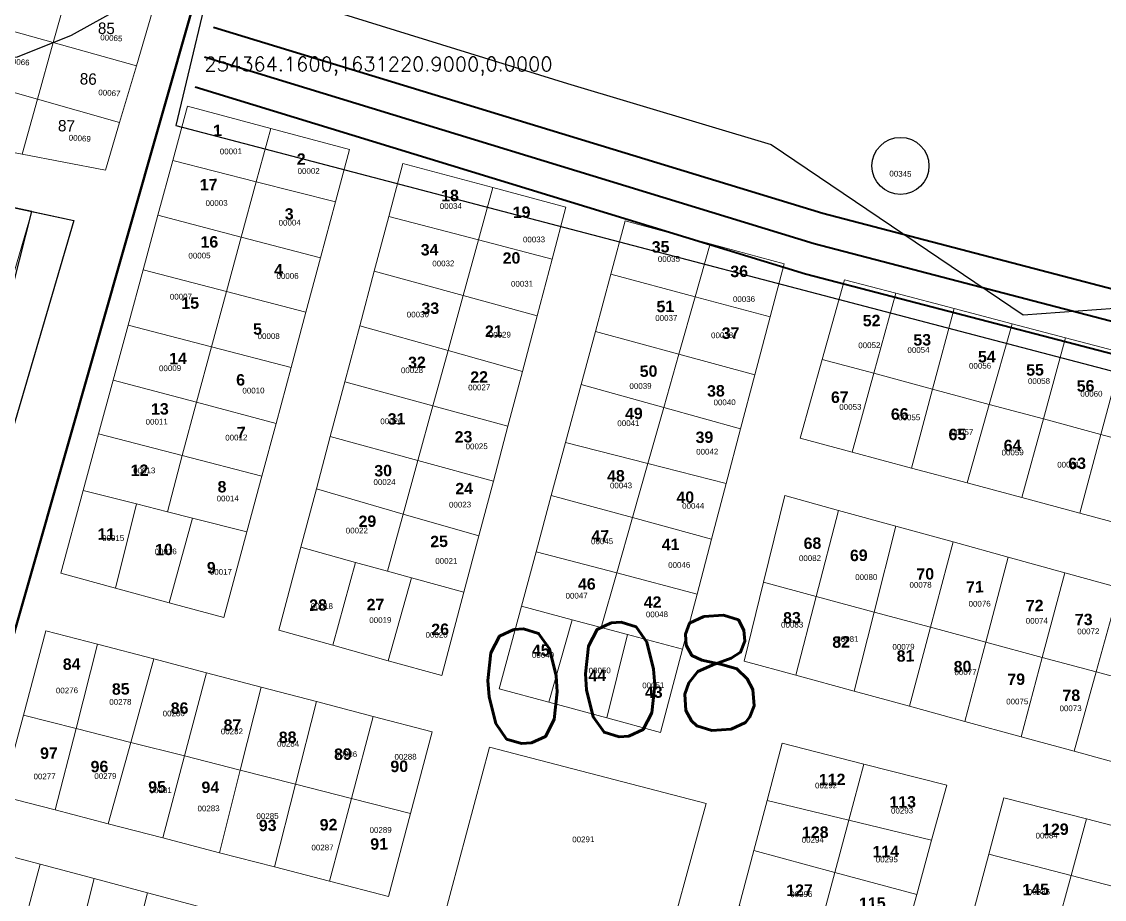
# Model space of a CAD drawing. Header units: metres. Extents: x 251686 to 255059, y 1627526 to 1631912.
# Drawn here: x 254332.1 to 254522, y 1631073.2 to 1631227.1 of the extents above; entities that cross this region are included whole.
import ezdxf
from ezdxf.enums import TextEntityAlignment as Align

# ---------------------------------------------------------------- set-up
doc = ezdxf.new("R2010")
doc.units = ezdxf.units.M
doc.header["$MEASUREMENT"] = 0
for name, color, linetype in [('A_revoir_niveau_0', 7, 'Continuous'), ('limites_parcelles', 7, 'Continuous'), ('limites_sections', 7, 'Continuous'), ('limites_tf', 7, 'Continuous'), ('numero_lot', 7, 'Continuous'), ('numero_parcelle', 7, 'Continuous'), ('toponymie', 7, 'Continuous')]:
    doc.layers.add(name, color=color, linetype=linetype)
for name, color, linetype, lineweight in [('ASSIETTE IMMAT', 7, 'Continuous', 0), ('LimiteTF', 4, 'Continuous', 13), ('lotissement', 7, 'Continuous', 0), ('Parcelles_Ruf', 7, 'Continuous', 0), ('Régularisation', 1, 'Continuous', 40)]:
    doc.layers.add(name, color=color, linetype=linetype, lineweight=lineweight)
doc.styles.get("Standard").update_dxf_attribs({"font": 'txt.shx'})
doc.styles.add('Style-Arial', font='arial.ttf')
doc.styles.add('Style-txt', font='txt.shx')
doc.styles.add('style1', font='')
doc.styles.get('style1').set_extended_font_data('Times New Roman', bold=True)

# ---------------------------------------------------------------- blocks, each defined once
blk = doc.blocks.new('*U76')
at = {"layer": 'Parcelles_Ruf', "color": 7, "lineweight": 0}
for p, q in [((-0.609426, -0.387003), (0.351281, -0.612692)), ((-0.385761, -0.439546), (-0.475327, -0.799694)), ((-0.138472, -0.497639), (-0.228835, -0.860994)), ((0.108818, -0.555733), (0.017657, -0.922295)), ((0.356107, -0.613826), (0.264149, -0.983595)), ((-0.696559, -0.757906), (0.264149, -0.983595))]:
    blk.add_line(p, q, dxfattribs=at)
for points in [[(-0.461289, 0.212286), (-0.274224, 0.98357), (0.696517, 0.754419), (0.50261, -0.024729)], [(-0.696559, -0.757906), (-0.461289, 0.212286), (0.50261, -0.024729), (0.264149, -0.983595)]]:
    blk.add_3dface(points, dxfattribs=at)
at = {"layer": 'Parcelles_Ruf', "color": 7, "linetype": 'Continuous', "lineweight": 0}
for points in [[(0.50261, -0.024729), (0.696517, 0.754419), (-0.274224, 0.98357), (-0.461289, 0.212286)], [(0.264149, -0.983595), (0.50261, -0.024729), (-0.461289, 0.212286), (-0.696559, -0.757906)]]:
    blk.add_3dface(points, dxfattribs=at)
blk = doc.blocks.new('*U93')
at = {"layer": 'LimiteTF', "color": 5, "linetype": 'Continuous', "lineweight": 30}
for p, q in [((-7.939972, 123.860028), (118.400028, 101.540028)), ((118.400028, 101.540028), (60.410028, -123.859972))]:
    blk.add_line(p, q, dxfattribs=at)

msp = doc.modelspace()

# ---------------------------------------------------------------- linework, layer by layer
at = {"layer": 'A_revoir_niveau_0', "color": 40, "linetype": 'Continuous', "lineweight": 40, "flags": 128}
msp.add_lwpolyline([(254364.16, 1631220.9), (254471.14, 1631188.19), (254564.132263, 1631163.919461)], dxfattribs=at)
at = {"layer": 'ASSIETTE IMMAT', "color": 2, "linetype": 'Continuous', "lineweight": 30, "elevation": 0.000046, "flags": 128}
for points in [[(254366.427243, 1631239.592172), (254359.153785, 1631208.871808), (254551.855096, 1631158.380715), (254480.327428, 1630878.128729), (254484.967352, 1630876.888311), (254484.967352, 1630876.888311), (254483.023, 1630869.4867), (254395.3871, 1630569.1026)], [(254293.3179, 1631234.587015), (254304.663444, 1631224.585449), (254318.573956, 1631220.126263), (254331.324853, 1631220.917759), (254340.808104, 1631224.737961), (254360.593338, 1631235.690582)], [(254272.353104, 1630794.592518), (254277.823104, 1630973.072518), (254333.848614, 1631193.827754), (254215.749709, 1631218.847188), (254186.928919, 1631154.997551), (254121.018849, 1631074.583792), (254089.056999, 1630989.119047), (254053.768104, 1630970.237518)]]:
    msp.add_lwpolyline(points, dxfattribs=at)
at = {"layer": 'limites_parcelles', "color": 7, "linetype": 'Continuous', "lineweight": 0}
msp.add_line((254320.777909, 1631196.462246), (254333.848614, 1631193.827754), dxfattribs=at)
at = {"layer": 'limites_parcelles', "color": 7, "linetype": 'Continuous', "lineweight": 0, "flags": 128}
msp.add_lwpolyline([(254306.322702, 1631099.438452), (254310.780959, 1631114.654186), (254313.666657, 1631124.791697), (254333.848614, 1631193.827754)], dxfattribs=at)
at = {"layer": 'limites_parcelles', "color": 7, "lineweight": 0, "flags": 128}
for points in [[(254357.653674, 1631141.154405), (254352.207093, 1631142.536343), (254342.898857, 1631144.890027), (254345.585095, 1631154.792338), (254360.220444, 1631151.015232), (254357.653674, 1631141.154405)], [(254374.233968, 1631147.390355), (254371.61609, 1631137.61888), (254362.036931, 1631140.049178), (254357.653674, 1631141.154405), (254360.220444, 1631151.015232), (254374.233968, 1631147.390355)], [(254399.043797, 1631140.750424), (254396.29907, 1631130.727398), (254390.680417, 1631132.277171), (254381.088395, 1631134.937281), (254383.800887, 1631145.139884), (254399.043797, 1631140.750424)], [(254357.952526, 1631125.200024), (254348.531828, 1631127.752282), (254352.207093, 1631142.536343), (254357.653674, 1631141.154405), (254362.036931, 1631140.049178), (254357.952526, 1631125.200024)], [(254412.309894, 1631136.926253), (254409.673642, 1631127.024565), (254400.473008, 1631129.569568), (254396.29907, 1631130.727398), (254399.043797, 1631140.750424), (254412.309894, 1631136.926253)], [(254436.498273, 1631130.408561), (254433.787803, 1631120.845907), (254428.651262, 1631122.221711), (254419.752664, 1631124.600498), (254422.333419, 1631134.141538), (254436.498273, 1631130.408561)], [(254396.29907, 1631130.727398), (254400.473008, 1631129.569568), (254396.364746, 1631115.03008), (254386.66213, 1631117.738805), (254390.680417, 1631132.277171), (254396.29907, 1631130.727398)], [(254450.583149, 1631126.674586), (254448.033632, 1631117.033948), (254438.382623, 1631119.613332), (254433.787803, 1631120.845907), (254436.498273, 1631130.408561), (254450.583149, 1631126.674586)], [(254433.787803, 1631120.845907), (254438.382623, 1631119.613332), (254434.745353, 1631104.989726), (254424.582116, 1631107.752703), (254428.651262, 1631122.221711), (254433.787803, 1631120.845907)]]:
    msp.add_lwpolyline(points, close=True, dxfattribs=at)
at = {"layer": 'limites_parcelles', "color": 7, "lineweight": 0, "ltscale": 39.37}
for points in [[(254337.622121, 1631223.449731), (254323.092054, 1631227.488883), (254325.873118, 1631236.948259), (254340.283714, 1631232.980006)], [(254355.043548, 1631228.909129), (254352.211885, 1631219.37013), (254337.622121, 1631223.449731), (254340.283714, 1631232.980006)], [(254334.857304, 1631213.49022), (254320.198216, 1631217.660344), (254323.092054, 1631227.488883), (254337.622121, 1631223.449731)], [(254352.211885, 1631219.37013), (254349.256999, 1631209.402045), (254334.857304, 1631213.49022), (254337.622121, 1631223.449731)], [(254332.164736, 1631203.830175), (254316.965908, 1631206.704315), (254320.198216, 1631217.660344), (254334.857304, 1631213.49022)], [(254349.256999, 1631209.402045), (254346.774482, 1631201.080459), (254332.164736, 1631203.830175), (254334.857304, 1631213.49022)]]:
    msp.add_3dface(points, dxfattribs=at)
at = {"layer": 'limites_parcelles', "color": 7, "linetype": 'Continuous', "lineweight": 0}
for points in [[(254340.283714, 1631232.980006), (254325.873118, 1631236.948259), (254323.092054, 1631227.488883), (254337.622121, 1631223.449731)], [(254340.283714, 1631232.980006), (254337.622121, 1631223.449731), (254352.211885, 1631219.37013), (254355.043548, 1631228.909129)], [(254334.857304, 1631213.49022), (254337.622121, 1631223.449731), (254323.092054, 1631227.488883), (254320.198216, 1631217.660344)], [(254337.622121, 1631223.449731), (254334.857304, 1631213.49022), (254349.256999, 1631209.402045), (254352.211885, 1631219.37013)], [(254334.857304, 1631213.49022), (254320.198216, 1631217.660344), (254316.965908, 1631206.704315), (254332.164736, 1631203.830175)], [(254334.857304, 1631213.49022), (254332.164736, 1631203.830175), (254346.774482, 1631201.080459), (254349.256999, 1631209.402045)]]:
    msp.add_3dface(points, dxfattribs=at)
at = {"layer": 'limites_parcelles', "color": 7, "lineweight": 0}
for points in [[(254361.16648, 1631212.289751), (254375.783579, 1631208.372434), (254373.24057, 1631199.011844), (254358.576102, 1631202.718596)], [(254387.162998, 1631195.475821), (254373.24057, 1631199.011844), (254375.783579, 1631208.372434), (254389.628147, 1631204.665461)], [(254373.24057, 1631199.011844), (254370.621571, 1631189.330344), (254355.975602, 1631193.157313), (254358.576102, 1631202.718596)], [(254398.977493, 1631202.2223), (254414.728394, 1631197.989154), (254412.222633, 1631188.849002), (254396.513341, 1631192.952682)], [(254387.162998, 1631195.475821), (254384.525375, 1631185.684103), (254370.621571, 1631189.330344), (254373.24057, 1631199.011844)], [(254425.173457, 1631185.450851), (254412.222633, 1631188.849002), (254414.728394, 1631197.989154), (254427.579869, 1631194.539771)], [(254370.621571, 1631189.330344), (254368.020947, 1631179.779059), (254353.3851, 1631183.596154), (254355.975602, 1631193.157313)], [(254409.544897, 1631179.066783), (254393.953578, 1631183.331914), (254396.513341, 1631192.952682), (254412.222633, 1631188.849002)], [(254435.445293, 1631182.799215), (254437.978305, 1631192.15968), (254452.906689, 1631188.136256), (254450.262835, 1631178.844401)], [(254384.525375, 1631185.684103), (254381.964615, 1631176.143313), (254368.020947, 1631179.779059), (254370.621571, 1631189.330344)], [(254425.173457, 1631185.450851), (254422.537704, 1631175.509174), (254409.544897, 1631179.066783), (254412.222633, 1631188.849002)], [(254452.906689, 1631188.136256), (254465.858635, 1631184.64813), (254463.404854, 1631175.348645), (254450.262835, 1631178.844401)], [(254365.392075, 1631170.087437), (254350.756477, 1631173.884539), (254353.3851, 1631183.596154), (254368.020947, 1631179.779059)], [(254406.895657, 1631169.404904), (254391.403189, 1631173.761257), (254393.953578, 1631183.331914), (254409.544897, 1631179.066783)], [(254432.740556, 1631172.776687), (254435.445293, 1631182.799215), (254450.262835, 1631178.844401), (254447.408513, 1631168.790012)], [(254472.536957, 1631167.873373), (254476.442504, 1631181.830403), (254485.471066, 1631179.453236), (254481.606255, 1631165.436721)], [(254381.964615, 1631176.143313), (254379.36561, 1631166.462062), (254365.392075, 1631170.087437), (254368.020947, 1631179.779059)], [(254422.537704, 1631175.509174), (254419.949818, 1631165.738073), (254406.895657, 1631169.404904), (254409.544897, 1631179.066783)], [(254450.262835, 1631178.844401), (254463.404854, 1631175.348645), (254460.72198, 1631165.176407), (254447.408513, 1631168.790012)], [(254485.471066, 1631179.453236), (254495.683168, 1631176.780857), (254491.909579, 1631162.665491), (254481.606255, 1631165.436721)], [(254505.845408, 1631174.097859), (254501.861876, 1631159.979876), (254491.909579, 1631162.665491), (254495.683168, 1631176.780857)], [(254362.743832, 1631160.345581), (254348.137229, 1631164.223034), (254350.756477, 1631173.884539), (254365.392075, 1631170.087437)], [(254404.246416, 1631159.743025), (254388.795807, 1631163.949918), (254391.403189, 1631173.761257), (254406.895657, 1631169.404904)], [(254430.227165, 1631163.446463), (254432.740556, 1631172.776687), (254447.408513, 1631168.790012), (254444.745662, 1631159.417929)], [(254515.234868, 1631171.645199), (254511.352431, 1631157.438487), (254501.861876, 1631159.979876), (254505.845408, 1631174.097859)], [(254525.286516, 1631169.010816), (254521.435191, 1631154.714503), (254511.352431, 1631157.438487), (254515.234868, 1631171.645199)], [(254379.36561, 1631166.462062), (254376.728361, 1631156.640352), (254362.743832, 1631160.345581), (254365.392075, 1631170.087437)], [(254419.949818, 1631165.738073), (254417.409675, 1631156.147546), (254404.246416, 1631159.743025), (254406.895657, 1631169.404904)], [(254447.408513, 1631168.790012), (254460.72198, 1631165.176407), (254458.220705, 1631155.676354), (254444.745662, 1631159.417929)], [(254534.76645, 1631166.519289), (254530.97623, 1631152.133748), (254521.435191, 1631154.714503), (254525.286516, 1631169.010816)], [(254477.789437, 1631151.580785), (254468.650033, 1631154.026562), (254472.536957, 1631167.873373), (254481.606255, 1631165.436721)], [(254488.202855, 1631148.800929), (254477.789437, 1631151.580785), (254481.606255, 1631165.436721), (254491.909579, 1631162.665491)], [(254360.220444, 1631151.015232), (254345.585095, 1631154.792338), (254348.137229, 1631164.223034), (254362.743832, 1631160.345581)], [(254401.616672, 1631150.121385), (254386.236169, 1631154.319153), (254388.795807, 1631163.949918), (254404.246416, 1631159.743025)], [(254427.493931, 1631153.303594), (254430.227165, 1631163.446463), (254444.745662, 1631159.417929), (254441.948456, 1631149.594225)], [(254501.861876, 1631159.979876), (254497.95421, 1631146.192799), (254488.202855, 1631148.800929), (254491.909579, 1631162.665491)], [(254376.728361, 1631156.640352), (254374.233968, 1631147.390355), (254360.220444, 1631151.015232), (254362.743832, 1631160.345581)], [(254417.409675, 1631156.147546), (254414.850161, 1631146.506783), (254401.616672, 1631150.121385), (254404.246416, 1631159.743025)], [(254444.745662, 1631159.417929), (254458.220705, 1631155.676354), (254455.690684, 1631146.075954), (254441.948456, 1631149.594225)], [(254511.352431, 1631157.438487), (254507.5851, 1631143.623163), (254497.95421, 1631146.192799), (254501.861876, 1631159.979876)], [(254521.435191, 1631154.714503), (254517.727595, 1631140.919921), (254507.5851, 1631143.623163), (254511.352431, 1631157.438487)], [(254399.043797, 1631140.750424), (254383.800887, 1631145.139884), (254386.236169, 1631154.319153), (254401.616672, 1631150.121385)], [(254530.97623, 1631152.133748), (254527.338615, 1631138.340039), (254517.727595, 1631140.919921), (254521.435191, 1631154.714503)], [(254424.990039, 1631144.013483), (254427.493931, 1631153.303594), (254441.948456, 1631149.594225), (254439.266732, 1631140.131918)], [(254414.850161, 1631146.506783), (254412.309894, 1631136.926253), (254399.043797, 1631140.750424), (254401.616672, 1631150.121385)], [(254441.948456, 1631149.594225), (254455.690684, 1631146.075954), (254453.132042, 1631136.365211), (254439.266732, 1631140.131918)], [(254348.531828, 1631127.752282), (254338.960548, 1631130.352658), (254342.898857, 1631144.890027), (254352.207093, 1631142.536343)], [(254422.333419, 1631134.141538), (254424.990039, 1631144.013483), (254439.266732, 1631140.131918), (254436.498273, 1631130.408561)], [(254462.265516, 1631128.779969), (254466.005528, 1631143.984788), (254475.416728, 1631141.392416), (254471.485397, 1631126.2952)], [(254453.132042, 1631136.365211), (254450.583149, 1631126.674586), (254436.498273, 1631130.408561), (254439.266732, 1631140.131918)], [(254485.489989, 1631138.628318), (254481.668379, 1631123.552467), (254471.485397, 1631126.2952), (254475.416728, 1631141.392416)], [(254371.61609, 1631137.61888), (254367.574042, 1631122.580277), (254357.952526, 1631125.200024), (254362.036931, 1631140.049178)], [(254495.513265, 1631135.863597), (254491.540325, 1631120.895846), (254481.668379, 1631123.552467), (254485.489989, 1631138.628318)], [(254390.680417, 1631132.277171), (254386.66213, 1631117.738805), (254377.210568, 1631120.36067), (254381.088395, 1631134.937281)], [(254505.155273, 1631133.20411), (254501.231572, 1631118.296966), (254491.540325, 1631120.895846), (254495.513265, 1631135.863597)], [(254515.118316, 1631130.458636), (254511.163875, 1631115.611102), (254501.231572, 1631118.296966), (254505.155273, 1631133.20411)], [(254409.673642, 1631127.024565), (254405.816308, 1631112.408215), (254396.364746, 1631115.03008), (254400.473008, 1631129.569568)], [(254471.485397, 1631126.2952), (254467.887895, 1631112.491992), (254458.868458, 1631114.939265), (254462.265516, 1631128.779969)], [(254515.118316, 1631130.458636), (254524.730084, 1631127.81877), (254520.63456, 1631113.059467), (254511.163875, 1631115.611102)], [(254524.730084, 1631127.81877), (254534.291865, 1631125.178281), (254530.406159, 1631110.431592), (254520.63456, 1631113.059467)], [(254481.668379, 1631123.552467), (254478.151728, 1631109.680275), (254467.887895, 1631112.491992), (254471.485397, 1631126.2952)], [(254415.853721, 1631110.113614), (254419.752664, 1631124.600498), (254428.651262, 1631122.221711), (254424.582116, 1631107.752703)], [(254481.668379, 1631123.552467), (254491.540325, 1631120.895846), (254487.853596, 1631107.031533), (254478.151728, 1631109.680275)], [(254336.326414, 1631120.281016), (254345.41496, 1631117.904596), (254341.629351, 1631103.149156), (254332.401218, 1631105.49384)], [(254438.382623, 1631119.613332), (254448.033632, 1631117.033948), (254444.186171, 1631102.42772), (254434.745353, 1631104.989726)], [(254501.231572, 1631118.296966), (254497.575582, 1631104.373044), (254487.853596, 1631107.031533), (254491.540325, 1631120.895846)], [(254345.41496, 1631117.904596), (254355.255792, 1631115.337577), (254351.208635, 1631100.708862), (254341.629351, 1631103.149156)], [(254511.163875, 1631115.611102), (254507.458024, 1631101.676559), (254497.575582, 1631104.373044), (254501.231572, 1631118.296966)], [(254511.163875, 1631115.611102), (254520.63456, 1631113.059467), (254516.768628, 1631099.132927), (254507.458024, 1631101.676559)], [(254355.255792, 1631115.337577), (254364.484798, 1631112.922913), (254360.627339, 1631098.31656), (254351.208635, 1631100.708862)], [(254364.484798, 1631112.922913), (254374.094946, 1631110.413011), (254370.437308, 1631095.819148), (254360.627339, 1631098.31656)], [(254520.63456, 1631113.059467), (254530.406159, 1631110.431592), (254526.711177, 1631096.427192), (254516.768628, 1631099.132927)], [(254383.785445, 1631107.874115), (254380.116689, 1631093.370102), (254370.437308, 1631095.819148), (254374.094946, 1631110.413011)], [(254393.776735, 1631105.268976), (254389.946776, 1631090.862942), (254380.116689, 1631093.370102), (254383.785445, 1631107.874115)], [(254341.629351, 1631103.149156), (254337.957978, 1631088.855085), (254328.628875, 1631091.278501), (254332.401218, 1631105.49384)], [(254393.776735, 1631105.268976), (254404.089183, 1631102.567852), (254400.308338, 1631088.232422), (254389.946776, 1631090.862942)], [(254351.208635, 1631100.708862), (254347.256964, 1631086.441294), (254337.957978, 1631088.855085), (254341.629351, 1631103.149156)], [(254360.627339, 1631098.31656), (254356.836871, 1631083.951013), (254347.256964, 1631086.441294), (254351.208635, 1631100.708862)], [(254479.840811, 1631096.902848), (254477.223931, 1631087.051395), (254462.872369, 1631090.522076), (254465.536743, 1631100.574097)], [(254370.437308, 1631095.819148), (254366.818039, 1631081.355746), (254356.836871, 1631083.951013), (254360.627339, 1631098.31656)], [(254406.118961, 1631069.67706), (254414.161697, 1631099.863738), (254452.160291, 1631089.988602), (254443.841369, 1631059.498517)], [(254491.746069, 1631083.532846), (254477.223931, 1631087.051395), (254479.840811, 1631096.902848), (254494.435548, 1631093.175229)], [(254380.116689, 1631093.370102), (254376.427937, 1631078.865839), (254366.818039, 1631081.355746), (254370.437308, 1631095.819148)], [(254389.946776, 1631090.862942), (254386.088196, 1631076.346564), (254376.427937, 1631078.865839), (254380.116689, 1631093.370102)], [(254400.308338, 1631088.232422), (254396.470625, 1631073.646312), (254386.088196, 1631076.346564), (254389.946776, 1631090.862942)], [(254501.765108, 1631081.108032), (254504.411482, 1631090.999848), (254518.896248, 1631087.270858), (254516.210259, 1631077.348552)], [(254474.778153, 1631077.911991), (254460.542197, 1631081.734071), (254462.872369, 1631090.522076), (254477.223931, 1631087.051395)], [(254491.746069, 1631083.532846), (254489.124578, 1631074.051292), (254474.778153, 1631077.911991), (254477.223931, 1631087.051395)], [(254518.896248, 1631087.270858), (254533.521475, 1631083.503624), (254530.826111, 1631073.531207), (254516.210259, 1631077.348552)], [(254335.306868, 1631079.343166), (254331.419667, 1631064.716444), (254322.039955, 1631067.189223), (254325.987139, 1631081.816692)], [(254474.778153, 1631077.911991), (254472.208019, 1631068.32109), (254457.983555, 1631072.023328), (254460.542197, 1631081.734071)], [(254344.82729, 1631076.812148), (254341.090297, 1631062.167301), (254331.419667, 1631064.716444), (254335.306868, 1631079.343166)], [(254516.210259, 1631077.348552), (254513.610133, 1631067.757278), (254499.204971, 1631071.517256), (254501.765108, 1631081.108032)], [(254489.124578, 1631074.051292), (254486.502837, 1631064.589733), (254472.208019, 1631068.32109), (254474.778153, 1631077.911991)], [(254350.500126, 1631059.684899), (254341.090297, 1631062.167301), (254344.82729, 1631076.812148), (254354.157141, 1631074.328749)], [(254516.210259, 1631077.348552), (254530.826111, 1631073.531207), (254528.236107, 1631063.93006), (254513.610133, 1631067.757278)], [(254360.421434, 1631057.078888), (254350.500126, 1631059.684899), (254354.157141, 1631074.328749), (254364.068701, 1631071.702619)]]:
    msp.add_3dface(points, dxfattribs=at)
at = {"layer": 'limites_sections', "color": 112, "linetype": 'Continuous', "lineweight": 40, "flags": 128}
for points in [[(253674.590697, 1631377.408104), (253696.537777, 1631631.552986), (253757.0504, 1631605.0124), (254274.3391, 1631378.1314), (254391.230087, 1631349.844634), (254373.700701, 1631270.312536), (254242.098307, 1630809.467069), (253976.914647, 1630881.792805), (253928.216166, 1630961.492497), (253736.80282, 1630938.191521), (253609.69659, 1630931.397239), (253609.133378, 1630987.020807), (253623.83294, 1631051.575567), (253646.244957, 1631234.319701), (253674.590697, 1631377.408104)], [(254391.230315, 1631349.844579), (254616.78469, 1631295.262067), (254601.919049, 1631243.024587), (254569.5419, 1631182.2248), (254530.2512, 1631049.2714), (254527.2805, 1631037.9628), (254483.023, 1630869.4867), (254450.47436, 1630757.921759), (254242.098307, 1630809.467069), (254373.700701, 1631270.312536), (254391.230315, 1631349.844579)]]:
    msp.add_lwpolyline(points, close=True, dxfattribs=at)
at = {"layer": 'limites_tf', "color": 5, "linetype": 'Continuous', "lineweight": 30, "elevation": 0.000001, "flags": 128}
msp.add_lwpolyline([(254621.996069, 1631282.207757), (254618.473741, 1631294.853329), (254410.192182, 1631345.255946), (254409.204665, 1631337.420602), (254375.500924, 1631232.52887), (254427.862678, 1631216.237914), (254463.602604, 1631205.571879), (254507.810776, 1631175.655824), (254568.913695, 1631180.099057), (254569.5419, 1631182.2248), (254621.5327, 1631279.8563), (254621.996069, 1631282.207757)], close=True, dxfattribs=at)
at = {"layer": 'lotissement', "color": 2, "linetype": 'Continuous', "lineweight": 0}
msp.add_line((254241.133947, 1631213.475396), (254341.261333, 1631192.254126), dxfattribs=at)
at = {"layer": 'numero_parcelle', "color": 1, "lineweight": 30}
msp.add_circle((254486.278755, 1631201.797786), 4.999018, dxfattribs=at)
at = {"layer": 'Régularisation', "color": 4, "linetype": 'Continuous', "lineweight": 40, "flags": 128}
for points in [[(254365.768176, 1631226.159636), (254472.639205, 1631193.482955), (254565.691797, 1631169.19667)], [(254362.551824, 1631215.640364), (254469.640795, 1631182.897045), (254561.209154, 1631158.998139), (254539.207599, 1631079.57841)]]:
    msp.add_lwpolyline(points, dxfattribs=at)

# ---------------------------------------------------------------- block references
at = {"layer": 'limites_parcelles', "color": 7, "lineweight": 0, "xscale": 39.362348, "yscale": 39.362348, "zscale": 39.362348, "rotation": 358.71413}
msp.add_blockref('*U76', (254424.084272, 1631060.915622), dxfattribs=at)
at = {"layer": 'limites_tf', "color": 5, "linetype": 'Continuous', "lineweight": 30, "zscale": 10, "rotation": 358.0525}
msp.add_blockref('*U93', (254219.478985, 1631094.796425), dxfattribs=at)

# ---------------------------------------------------------------- texts
at = {"layer": 'limites_sections', "color": 3, "lineweight": 30, "style": 'Style-txt'}
msp.add_text('008', height=19.99996, rotation=3.9242, dxfattribs=at).set_placement((254437.07333, 1631111.727874), align=Align.MIDDLE_CENTER)
at = {"layer": 'numero_lot', "color": 7, "lineweight": 0, "char_height": 1.999996, "attachment_point": 5, "rotation": 358.56997871, "line_spacing_factor": 0.6}
for s, insert in [('\\fComic Sans MS|b0|i0|c00|p71;85', (254346.943572, 1631225.914903)), ('\\fComic Sans MS|b0|i0|c00|p71;86', (254343.768927, 1631217.033497)), ('\\fComic Sans MS|b0|i0|c00|p71;87', (254339.941005, 1631208.819306))]:
    msp.add_mtext(s, dxfattribs=dict(at, insert=insert))
at = {"layer": 'numero_lot', "color": 7, "linetype": 'Continuous', "lineweight": 13, "char_height": 2, "attachment_point": 7, "rotation": 1.05590659, "line_spacing_factor": 0.72, "style": 'style1'}
for s, insert in [('\\fArial|b1|i0|c00|p39;1', (254365.68861, 1631207.006453)), ('\\fArial|b1|i0|c00|p39;2', (254380.376193, 1631201.984979)), ('\\fArial|b1|i0|c00|p39;17', (254363.348991, 1631197.48578)), ('\\fArial|b1|i0|c00|p39;18', (254405.699776, 1631195.547193)), ('\\fArial|b1|i0|c00|p39;3', (254378.26576, 1631192.32769)), ('\\fArial|b1|i0|c00|p39;19', (254418.269864, 1631192.620784)), ('\\fArial|b1|i0|c00|p39;16', (254363.474507, 1631187.41592)), ('\\fArial|b1|i0|c00|p39;34', (254402.11974, 1631186.047762)), ('\\fArial|b1|i0|c00|p39;35', (254442.649548, 1631186.552949)), ('\\fArial|b1|i0|c00|p39;20', (254416.494066, 1631184.595516)), ('\\fArial|b1|i0|c00|p39;4', (254376.391576, 1631182.555894)), ('\\fArial|b1|i0|c00|p39;36', (254456.440293, 1631182.247024)), ('\\fArial|b1|i0|c00|p39;15', (254360.115277, 1631176.686006)), ('\\fArial|b1|i0|c00|p39;51', (254443.484361, 1631176.095532)), ('\\fArial|b1|i0|c00|p39;33', (254402.247818, 1631175.772394)), ('\\fArial|b1|i0|c00|p39;52', (254479.677796, 1631173.617733)), ('\\fArial|b1|i0|c00|p39;5', (254372.705239, 1631172.149069)), ('\\fArial|b1|i0|c00|p39;21', (254413.392653, 1631171.800524)), ('\\fArial|b1|i0|c00|p39;37', (254454.931461, 1631171.422723)), ('\\fArial|b1|i0|c00|p39;53', (254488.555139, 1631170.234217)), ('\\fArial|b1|i0|c00|p39;14', (254357.975862, 1631166.998992)), ('\\fArial|b1|i0|c00|p39;54', (254499.892604, 1631167.292444)), ('\\fArial|b1|i0|c00|p39;32', (254399.900404, 1631166.288328)), ('\\fArial|b1|i0|c00|p39;50', (254440.54369, 1631164.754217)), ('\\fArial|b1|i0|c00|p39;55', (254508.345646, 1631164.964875)), ('\\fArial|b1|i0|c00|p39;6', (254369.734448, 1631163.240312)), ('\\fArial|b1|i0|c00|p39;22', (254410.821872, 1631163.752449)), ('\\fArial|b1|i0|c00|p39;38', (254452.357312, 1631161.28985)), ('\\fArial|b1|i0|c00|p39;56', (254517.215922, 1631162.164351)), ('\\fArial|b1|i0|c00|p39;67', (254474.092058, 1631160.188055)), ('\\fArial|b1|i0|c00|p39;13', (254354.799015, 1631158.121205)), ('\\fArial|b1|i0|c00|p39;49', (254437.965223, 1631157.322664)), ('\\fArial|b1|i0|c00|p39;66', (254484.607775, 1631157.23604)), ('\\fArial|b1|i0|c00|p39;31', (254396.325491, 1631156.377883)), ('\\fArial|b1|i0|c00|p39;7', (254369.8491, 1631154.026012)), ('\\fArial|b1|i0|c00|p39;23', (254408.076391, 1631153.235724)), ('\\fArial|b1|i0|c00|p39;65', (254494.720301, 1631153.662381)), ('\\fArial|b1|i0|c00|p39;39', (254450.345243, 1631153.16065)), ('\\fArial|b1|i0|c00|p39;64', (254504.401462, 1631151.72766)), ('\\fArial|b1|i0|c00|p39;63', (254515.741488, 1631148.58038)), ('\\fArial|b1|i0|c00|p39;12', (254351.234348, 1631147.38873)), ('\\fArial|b1|i0|c00|p39;30', (254393.972954, 1631147.304831)), ('\\fArial|b1|i0|c00|p39;48', (254434.813992, 1631146.389803)), ('\\fArial|b1|i0|c00|p39;8', (254366.475119, 1631144.495611)), ('\\fArial|b1|i0|c00|p39;24', (254408.1891, 1631144.1934)), ('\\fArial|b1|i0|c00|p39;40', (254446.983452, 1631142.636243)), ('\\fArial|b1|i0|c00|p39;29', (254391.206981, 1631138.432165)), ('\\fArial|b1|i0|c00|p39;11', (254345.414996, 1631136.217073)), ('\\fArial|b1|i0|c00|p39;25', (254403.784754, 1631134.889234)), ('\\fArial|b1|i0|c00|p39;47', (254432.068512, 1631135.873078)), ('\\fArial|b1|i0|c00|p39;41', (254444.415232, 1631134.38266)), ('\\fArial|b1|i0|c00|p39;68', (254469.296598, 1631134.575345)), ('\\fArial|b1|i0|c00|p39;10', (254355.517277, 1631133.465444)), ('\\fArial|b1|i0|c00|p39;69', (254477.424501, 1631132.445086)), ('\\fArial|b1|i0|c00|p39;9', (254364.597495, 1631130.289996)), ('\\fArial|b1|i0|c00|p39;70', (254489.088821, 1631129.184397)), ('\\fArial|b1|i0|c00|p39;46', (254429.708291, 1631127.416548)), ('\\fArial|b1|i0|c00|p39;71', (254497.805152, 1631126.944022)), ('\\fArial|b1|i0|c00|p39;28', (254382.555056, 1631123.731033)), ('\\fArial|b1|i0|c00|p39;27', (254392.621475, 1631123.856507)), ('\\fArial|b1|i0|c00|p39;42', (254441.253754, 1631124.271829)), ('\\fArial|b1|i0|c00|p39;72', (254508.295545, 1631123.668701)), ('\\fArial|b1|i0|c00|p39;83', (254465.70251, 1631121.493483)), ('\\fArial|b1|i0|c00|p39;73', (254516.89741, 1631121.191997)), ('\\fArial|b1|i0|c00|p39;26', (254403.976871, 1631119.476183)), ('\\fArial|b1|i0|c00|p39;82', (254474.326331, 1631117.255287)), ('\\fArial|b1|i0|c00|p39;45', (254421.634253, 1631115.805709)), ('\\fArial|b1|i0|c00|p39;84', (254339.319284, 1631113.38095)), ('\\fArial|b1|i0|c00|p39;81', (254485.628227, 1631114.812238)), ('\\fArial|b1|i0|c00|p39;80', (254495.631485, 1631112.940257)), ('\\fArial|b1|i0|c00|p39;44', (254431.551589, 1631111.40746)), ('\\fArial|b1|i0|c00|p39;79', (254505.052171, 1631110.708661)), ('\\fArial|b1|i0|c00|p39;85', (254347.933435, 1631109.020015)), ('\\fArial|b1|i0|c00|p39;43', (254441.450994, 1631108.447763)), ('\\fArial|b1|i0|c00|p39;78', (254514.714961, 1631107.892828)), ('\\fArial|b1|i0|c00|p39;86', (254358.248838, 1631105.654424)), ('\\fArial|b1|i0|c00|p39;87', (254367.531931, 1631102.687045)), ('\\fArial|b1|i0|c00|p39;88', (254377.215653, 1631100.546816)), ('\\fArial|b1|i0|c00|p39;97', (254335.334658, 1631097.763855)), ('\\fArial|b1|i0|c00|p39;89', (254386.909621, 1631097.584558)), ('\\fArial|b1|i0|c00|p39;96', (254344.199193, 1631095.407877)), ('\\fArial|b1|i0|c00|p39;90', (254396.79878, 1631095.44689)), ('\\fArial|b1|i0|c00|p39;112', (254471.977751, 1631093.146719)), ('\\fArial|b1|i0|c00|p39;95', (254354.31172, 1631091.834218)), ('\\fArial|b1|i0|c00|p39;94', (254363.652991, 1631091.778312)), ('\\fArial|b1|i0|c00|p39;113', (254484.355209, 1631089.190213)), ('\\fArial|b1|i0|c00|p39;93', (254373.709902, 1631085.087672)), ('\\fArial|b1|i0|c00|p39;92', (254384.392632, 1631085.220828)), ('\\fArial|b1|i0|c00|p39;128', (254469.011464, 1631083.860478)), ('\\fArial|b1|i0|c00|p39;129', (254511.140748, 1631084.385601)), ('\\fArial|b1|i0|c00|p39;91', (254393.269975, 1631081.837312)), ('\\fArial|b1|i0|c00|p39;114', (254481.381238, 1631080.520494)), ('\\fArial|b1|i0|c00|p39;127', (254466.260861, 1631073.754768)), ('\\fArial|b1|i0|c00|p39;145', (254507.691186, 1631073.838078)), ('\\fArial|b1|i0|c00|p39;115', (254479.028701, 1631071.447442))]:
    msp.add_mtext(s, dxfattribs=dict(at, insert=insert))
at = {"layer": 'numero_parcelle', "color": 5, "lineweight": 0, "style": 'Style-Arial'}
for s, rotation, p in [('00065', 356.57, (254345.906965, 1631224.859341)), ('00066', 356.57, (254329.62339, 1631220.644403)), ('00067', 356.57, (254345.564122, 1631215.205908)), ('00069', 356.57, (254340.372815, 1631207.258779)), ('00001', 0.71413, (254366.841216, 1631204.819173)), ('00002', 0.71413, (254380.487014, 1631201.380511)), ('00345', 358.71413, (254484.344066, 1631200.961424)), ('00003', 0.71413, (254364.331807, 1631195.766018)), ('00034', 0.71413, (254405.430033, 1631195.234036)), ('00004', 0.71413, (254377.158278, 1631192.317144)), ('00033', 0.71413, (254420.029652, 1631189.376035)), ('00005', 0.71413, (254361.332846, 1631186.542726)), ('00035', 0.71413, (254443.691328, 1631185.950917)), ('00032', 0.71413, (254404.121424, 1631185.170636)), ('00006', 0.71413, (254376.783207, 1631182.962524)), ('00031', 0.71413, (254417.932621, 1631181.61101)), ('00007', 0.71413, (254358.074754, 1631179.351203)), ('00036', 0.71413, (254456.871237, 1631178.918151)), ('00030', 0.71413, (254399.644098, 1631176.215977)), ('00037', 0.71413, (254443.24659, 1631175.611224)), ('00008', 0.71413, (254373.47287, 1631172.423079)), ('00029', 0.71413, (254414.028823, 1631172.6635)), ('00038', 0.71413, (254453.03593, 1631172.575587)), ('00052', 0.71413, (254478.864716, 1631170.823672)), ('00054', 0.71413, (254487.491033, 1631169.993857)), ('00009', 0.71413, (254356.170605, 1631166.794288)), ('00056', 0.71413, (254498.29554, 1631167.222784)), ('00028', 0.71413, (254398.618676, 1631166.443166)), ('00010', 0.71413, (254370.805728, 1631162.875855)), ('00027', 0.71413, (254410.415367, 1631163.432549)), ('00039', 0.71413, (254438.715105, 1631163.676916)), ('00058', 0.71413, (254508.630693, 1631164.539594)), ('00060', 0.71413, (254517.836356, 1631162.310994)), ('00040', 0.71413, (254453.469373, 1631160.811542)), ('00053', 0.71413, (254475.534474, 1631160.002777)), ('00011', 0.71413, (254353.82915, 1631157.415158)), ('00026', 0.71413, (254395.001642, 1631157.49923)), ('00041', 0.71413, (254436.593206, 1631157.156472)), ('00055', 0.71413, (254485.859113, 1631158.16306)), ('00057', 0.71413, (254495.163086, 1631155.56075)), ('00012', 0.71413, (254367.794501, 1631154.636616)), ('00025', 0.71413, (254409.970629, 1631153.092857)), ('00042', 0.71413, (254450.422291, 1631152.161771)), ('00059', 0.71413, (254504.010555, 1631152.015413)), ('00061', 0.71413, (254513.776874, 1631149.887535)), ('00013', 0.71413, (254351.641338, 1631148.858114)), ('00024', 0.71413, (254393.800116, 1631146.827894)), ('00043', 0.71413, (254435.29533, 1631146.232026)), ('00014', 0.71413, (254366.288727, 1631143.955629)), ('00023', 0.71413, (254407.054381, 1631142.868817)), ('00044', 0.71413, (254447.95947, 1631142.658102)), ('00022', 0.71413, (254388.942473, 1631138.331306)), ('00015', 0.71413, (254346.195251, 1631137.001743)), ('00045', 0.71413, (254431.975794, 1631136.430619)), ('00016', 0.71413, (254355.402375, 1631134.655994)), ('00021', 0.71413, (254404.64883, 1631132.996786)), ('00082', 0.71413, (254468.451844, 1631133.487428)), ('00017', 0.71413, (254365.093091, 1631131.080159)), ('00046', 0.71413, (254445.507381, 1631132.293389)), ('00080', 0.71413, (254478.326695, 1631130.165797)), ('00078', 0.71413, (254487.849283, 1631128.808185)), ('00047', 0.71413, (254427.505622, 1631126.90193)), ('00018', 0.71413, (254382.809635, 1631125.07355)), ('00076', 0.71413, (254498.21573, 1631125.492682)), ('00048', 0.71413, (254441.600006, 1631123.632894)), ('00019', 0.71413, (254393.071493, 1631122.635497)), ('00083', 0.71413, (254465.319682, 1631121.801965)), ('00074', 0.71413, (254508.250358, 1631122.501111)), ('00020', 0.71413, (254402.937291, 1631120.04019)), ('00081', 0.71413, (254475.020446, 1631119.298334)), ('00072', 0.71413, (254517.287484, 1631120.645345)), ('00079', 0.71413, (254484.860622, 1631117.944764)), ('00049', 0.71413, (254421.612361, 1631116.494324)), ('00050', 0.71413, (254431.561552, 1631113.78289)), ('00077', 0.71413, (254495.743118, 1631113.487371)), ('00276', 0.71413, (254338.084906, 1631110.289411)), ('00051', 0.71413, (254440.959163, 1631111.181747)), ('00278', 0.71413, (254347.451807, 1631108.273722)), ('00075', 0.71413, (254504.82113, 1631108.351433)), ('00280', 0.71413, (254356.818707, 1631106.258033)), ('00073', 0.71413, (254514.177809, 1631107.155787)), ('00282', 0.71413, (254367.019244, 1631103.104496)), ('00284', 0.71413, (254376.879785, 1631100.930926)), ('00286', 0.71413, (254387.063968, 1631099.089458)), ('00288', 0.71413, (254397.489383, 1631098.656099)), ('00277', 0.71413, (254334.156125, 1631095.215193)), ('00279', 0.71413, (254344.827595, 1631095.282317)), ('00281', 0.71413, (254354.528359, 1631092.778687)), ('00292', 0.71413, (254471.279715, 1631093.629067)), ('00283', 0.71413, (254362.926378, 1631089.602683)), ('00293', 0.71413, (254484.610048, 1631089.202268)), ('00285', 0.71413, (254373.268293, 1631088.255283)), ('00289', 0.71413, (254393.118044, 1631085.814158)), ('00291', 0.71413, (254428.673354, 1631084.16839)), ('00294', 0.71413, (254468.940304, 1631084.085928)), ('00084', 0.71413, (254509.969508, 1631084.835701)), ('00287', 0.71413, (254382.918757, 1631082.745499)), ('00295', 0.71413, (254481.930641, 1631080.639096)), ('00296', 0.71413, (254466.928623, 1631074.546875)), ('00086', 0.71413, (254508.617378, 1631074.976801))]:
    msp.add_text(s, height=1, rotation=rotation, dxfattribs=at).set_placement(p, align=Align.TOP_LEFT)
at = {"layer": 'toponymie', "color": 40, "linetype": 'Continuous', "lineweight": 40}
msp.add_text('254364.1600,1631220.9000,0.0000', height=2.5, dxfattribs=at).set_placement((254364.16, 1631220.9), align=Align.TOP_LEFT)

doc.saveas('drawing.dxf')
